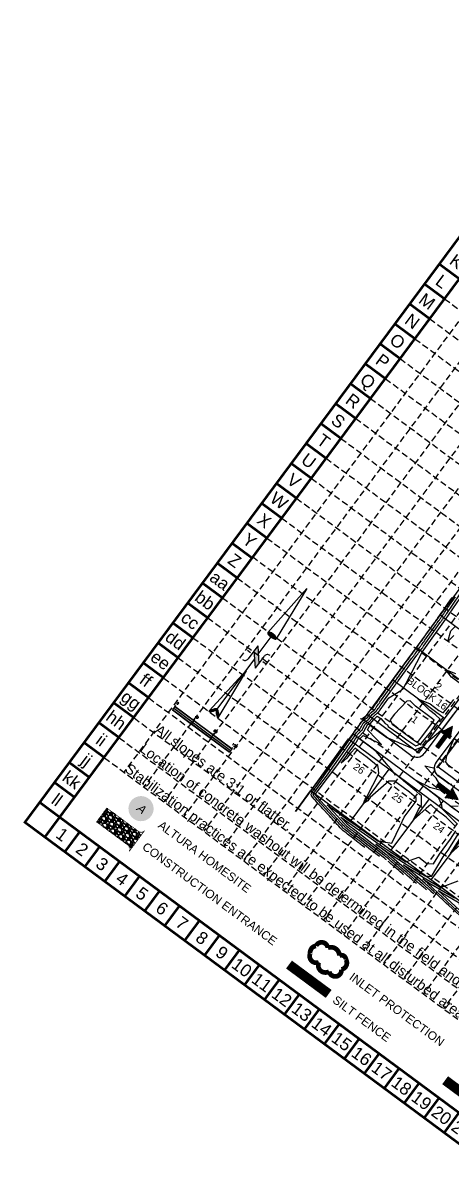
# Model space of a CAD drawing. Header units: feet. Extents: x 2260 to 6199, y 3666 to 7344.
# Drawn here: x 2260 to 3162, y 4910 to 7344 of the extents above; entities that cross this region are included whole.
import ezdxf
from ezdxf.enums import TextEntityAlignment as Align

# ---------------------------------------------------------------- set-up
doc = ezdxf.new("R2010")
doc.units = ezdxf.units.FT
doc.header["$LTSCALE"] = 40
doc.header["$MEASUREMENT"] = 0
doc.linetypes.add('HIDDEN', pattern=[0.375, 0.25, -0.125])
doc.linetypes.add('TIGHT', pattern=[0.12, 0.08, -0.04])
doc.layers.get('0').update_dxf_attribs({"linetype": 'CONTINUOUS'})
for name, color, linetype in [('ALTURA LOGO', 4, 'CONTINUOUS'), ('BASE', 7, 'CONTINUOUS'), ('BOUNDARY-LINE', 1, 'CONTINUOUS'), ('CONTROL', 8, 'CONTINUOUS'), ('EOP-PROP', 4, 'CONTINUOUS'), ('ESMT-LINE', 6, 'TIGHT'), ('FLOW-ARROWS', 253, 'CONTINUOUS'), ('GRID', 254, 'HIDDEN'), ('LEGEND', 7, 'CONTINUOUS'), ('LOT-NOS', 4, 'CONTINUOUS'), ('lots-line', 4, 'CONTINUOUS'), ('NARROW', 2, 'CONTINUOUS'), ('PC', 43, 'CONTINUOUS'), ('ST-ROW', 2, 'CONTINUOUS')]:
    doc.layers.add(name, color=color, linetype=linetype)
doc.styles.add('altura', font='ARIAL.TTF', dxfattribs={"oblique": 15})
doc.styles.add('L120', font='simplex.shx', dxfattribs={"height": 4.8})
doc.styles.add("L200'", font='ARIAL.TTF', dxfattribs={"height": 0.001969})
doc.styles.get("Standard").update_dxf_attribs({"font": 'ARIAL.TTF'})

# ---------------------------------------------------------------- blocks, each defined once
blk = doc.blocks.new('A$C27202ED5')
at = {"layer": 'NARROW', "color": 7}
for p, q in [((195.9, 228.6), (121.3, 144.9)), ((195.9, 228.6), (137.3, 132.8)), ((102.8, 103.4), (131.2, 141.7)), ((121.2, 144.8), (120.9, 143.6)), ((122.2, 145.4), (121.2, 144.8)), ((124.3, 138.3), (127.2, 135.9)), ((127.2, 135.9), (130.7, 133.7)), ((131.4, 141.6), (127.9, 143.8)), ((131.2, 141.7), (131.2, 141.7)), ((134.5, 138.9), (131.4, 141.6)), ((136.3, 132.2), (137.4, 132.7)), ((137.4, 132.7), (137.6, 133.9)), ((82.2, 111), (88.1, 106.6)), ((101.8, 119.2), (83.4, 94.4)), ((101.8, 119.2), (103.9, 85)), ((24.6, -2.1), (96.2, 94.5)), ((97.6, 76.4), (95.1, 110.1)), ((97.5, 76.3), (114.6, 99.3)), ((111.6, 89.2), (117.9, 84.5)), ((9.1, -5.4), (79.6, 71.8)), ((79.5, 71.5), (25.8, -18.6)), ((8.8, -5.7), (8.6, -6.2)), ((8.6, -6.2), (9, -6.7)), ((16.2, -2.5), (12.9, -3.5)), ((14.1, -6.6), (17.1, -5.9)), ((19.5, -1.7), (16.2, -2.5)), ((17.1, -5.9), (20.4, -4.9)), ((23.3, -10.5), (23.3, -7.1)), ((23.5, -13.5), (23.3, -10.5)), ((23.7, -3.3), (24, -3.1)), ((24, -3.1), (23.8, -3.4)), ((24.7, -2.1), (24.3, -1.7)), ((24.7, -2.1), (25.2, -2.4)), ((25.4, -18.7), (24.9, -18.4)), ((25.9, -18.4), (25.4, -18.7)), ((26.5, -6.9), (26.8, -10.3)), ((26.8, -10.3), (26.8, -13.8))]:
    blk.add_line(p, q, dxfattribs=at)
for centre, radius, start, end in [((128.5, 145.4), 7.76, 193.1923, 214.1218), ((137.2, 151.3), 18.3, 214.1218, 225.184), ((122.7, 137.6), 7.76, 72.7795, 93.7089), ((120.3, 129.7), 16.1, 61.7173, 72.7795), ((138.3, 147.9), 16.1, 241.7173, 252.7795), ((123.2, 127.5), 16.1, 34.1218, 45.184), ((130.1, 132.2), 7.76, 13.1923, 34.1218), ((135.8, 139.9), 7.76, 252.7795, 273.7089), ((77.3, 98.9), 7.65, 232.3275, 323.4506), ((120.7, 94.7), 7.65, 52.3275, 143.4506), ((14.4, -12), 8.51, 116.5529, 131.8437), ((10.9, 1.6), 8.51, 257.0089, 272.2997), ((19.6, -22.5), 20.2, 109.5123, 116.5529), ((10.3, 16.3), 23.2, 272.2997, 279.3403), ((22.8, -21.7), 20.2, 92.2997, 99.3403), ((13.6, 14.1), 20.2, 289.5123, 296.5529), ((22.3, -10), 8.51, 77.0089, 92.2997), ((18.8, 3.7), 8.51, 296.5529, 304.9584), ((43.4, -8), 20.2, 170.3483, 177.389), ((31.9, -6), 8.51, 161.9428, 170.3483), ((46.5, -10.5), 23.2, 187.561, 194.6016), ((32.3, -14.2), 8.51, 194.6016, 209.8924), ((17.8, -6.6), 8.51, 14.6016, 29.8924), ((18.2, -14.8), 8.51, 335.0575, 350.3483), ((6.5, -9.6), 20.2, 7.561, 14.6016), ((6.7, -12.9), 20.2, 350.3483, 357.389)]:
    blk.add_arc(centre, radius, start, end, dxfattribs=at)
for points in [[(121.2, 144.7), (122.2, 145.4), (120.9, 143.6), (125, 145.1)], [(120.9, 143.6), (125, 145.1), (122, 141), (127.7, 143.9)], [(122, 141), (127.7, 143.9), (124.3, 138.3), (131.2, 141.7)], [(124.3, 138.3), (131.2, 141.7), (127, 136.1), (134.5, 138.9)], [(127, 136.1), (134.5, 138.9), (130.4, 133.9), (136.5, 136.6)], [(130.4, 133.9), (136.5, 136.6), (133.6, 132.4), (137.6, 133.9)], [(133.6, 132.4), (137.6, 133.9), (136.3, 132.2), (137.4, 132.8)], [(95, 110.1), (97.7, 76.3), (102, 119.2), (104.1, 84.9)], [(8.8, -5.7), (8.6, -6.2), (9.3, -5.2), (9, -6.6)], [(9.3, -5.2), (9, -6.6), (10.2, -4.7), (10.3, -6.8)], [(10.2, -4.7), (10.3, -6.8), (11.4, -4.1), (11.3, -6.9)], [(11.4, -4.1), (11.3, -6.9), (12.7, -3.6), (13.1, -6.7)], [(12.7, -3.6), (13.1, -6.7), (13.8, -3.2), (15.6, -6.2)], [(13.3, -6.6), (14.2, -6.6), (15.5, -6.2)], [(13.9, -3.2), (15.6, -6.2), (15.6, -2.6), (17.3, -5.8)], [(15.6, -2.6), (17.3, -5.8), (18, -2.1), (19.2, -5.3)], [(18, -2.1), (19.2, -5.3), (19.8, -1.7), (20.8, -4.7)], [(19.8, -1.7), (20.8, -4.7), (21.2, -1.6), (22.1, -4.2)], [(21.2, -1.6), (22.1, -4.2), (22.4, -1.5), (23.1, -3.7)], [(22.4, -1.5), (23.1, -3.7), (23.3, -1.5), (23.7, -3.3)], [(23.3, -1.5), (23.7, -3.3), (24, -1.6), (24, -3.1)], [(26.3, -5.7), (23.4, -6.4), (26.6, -7.1), (23.3, -7.7)], [(26.6, -7.1), (23.3, -7.7), (26.7, -8.6), (23.3, -9)], [(26.7, -8.6), (23.3, -9), (26.9, -10.3), (23.3, -11)], [(26.9, -10.3), (23.3, -11), (26.8, -11.4), (23.4, -12.4)], [(26.1, -4.6), (23.5, -5.1), (26.3, -5.7), (23.4, -6.4)], [(23.4, -12.4), (26.8, -11.4), (23.5, -13.6), (26.8, -13.3)], [(25.9, -4), (23.6, -4.4), (26.1, -4.6), (23.5, -5.1)], [(23.5, -13.6), (26.8, -13.3), (23.7, -14.9), (26.7, -15)], [(25.5, -3), (23.8, -3.4), (25.9, -4), (23.6, -4.4)], [(23.7, -14.9), (26.7, -15), (24, -16.3), (26.6, -16.2)], [(25.2, -2.4), (24.1, -3.1), (25.5, -3), (23.8, -3.4)], [(24, -1.6), (24, -3.1), (24.3, -1.7), (24, -3.1)], [(24.3, -1.7), (24, -3.1), (24.7, -2.1), (24.1, -3.1)], [(24, -16.3), (26.6, -16.2), (24.4, -17.3), (26.3, -17.3)], [(24.7, -2.1), (24.1, -3.1), (25.2, -2.4), (24.1, -3.1)], [(24.4, -17.3), (26.3, -17.3), (24.9, -18.4), (25.9, -18.4)], [(24.9, -18.4), (25.9, -18.4), (25.4, -18.7)]]:
    blk.add_solid(points, dxfattribs=at)
blk = doc.blocks.new('A$C43CE1C26')
h = blk.add_hatch(color=7)
h.paths.add_polyline_path([(43.7, -26.6), (46.4, -23), (6.5, 6.5), (3.8, 3)])
h.paths.add_polyline_path([(43.7, -26.6), (41, -30.2), (80.9, -59.8), (83.6, -56.2)])
h.paths.add_polyline_path([(86.2, -52.6), (83.6, -56.2), (123.4, -85.8), (126.1, -82.2)])
at = {"color": 7}
for p, q in [((6.5, 6.5), (1.1, -0.6)), ((3.8, 3), (123.4, -85.8)), ((6.5, 6.5), (8.3, 8.9)), ((6.5, 6.5), (46.4, -23)), ((1.1, -0.6), (41, -30.2)), ((46.4, -23), (41, -30.2)), ((46.4, -23), (48.1, -20.6)), ((46.4, -23), (126.1, -82.2)), ((41, -30.2), (120.8, -89.4)), ((86.2, -52.6), (80.9, -59.8)), ((86.2, -52.6), (88, -50.2)), ((126.1, -82.2), (120.8, -89.4)), ((126.1, -82.2), (127.9, -79.8))]:
    blk.add_line(p, q, dxfattribs=at)
for p, q in [((126.1, -82.2), (6.5, 6.6)), ((120.8, -89.5), (1.2, -0.6))]:
    blk.add_line(p, q)
at = {"color": 7, "style": 'L120'}
for s, p in [('0', (9.3, 12.6)), ('40', (47.5, -14.9)), ('80', (87, -45.1)), ('120', (125.6, -73.7))]:
    blk.add_text(s, height=4.77, rotation=323.4256, dxfattribs=at).set_placement(p)
blk = doc.blocks.new('A$C2E2B29B4')
at = {"layer": 'ALTURA LOGO'}
h = blk.add_hatch(color=42, dxfattribs=at)
edge = h.paths.add_edge_path()
edge.add_ellipse((35.3, 5.3), major_axis=(15.1, 20.3), ratio=1, start_angle=-89.9995, end_angle=90.0005)
edge.add_ellipse((35.3, 5.3), major_axis=(15.1, 20.3), ratio=1, start_angle=89.9999, end_angle=269.9999)
h.paths.add_polyline_path([(10.9, 10.5), (47, -16.4), (60.4, 1.5), (24.2, 28.5)], flags=24)
at = {"layer": 'ALTURA LOGO', "color": 164, "style": 'altura', "oblique": 15, "width": 1.035276}
blk.add_text('A', height=16.6, rotation=323.3354, dxfattribs=at).set_placement((30.4, -1), align=Align.CENTER)
blk = doc.blocks.new('arrow')
blk.add_lwpolyline([(-67, -25.4), (-59.3, -25.4), (-59.6, -56.1), (-51.9, -56.2), (-51.6, -25.5), (-44, -25.5), (-55.3, -2.4), (-67, -25.4)], close=True)
at = {"color": 254}
for points in [[(-44, -25.5), (-67, -25.4), (-55.3, -2.4), (-67, -25.4)], [(-59.6, -56.1), (-51.9, -56.2), (-59.3, -25.4), (-51.6, -25.5)]]:
    blk.add_solid(points, dxfattribs=at)

msp = doc.modelspace()

# ---------------------------------------------------------------- hatches: boundary and pattern name
at = {"layer": 'LEGEND'}
h = msp.add_hatch(dxfattribs=at)
h.set_pattern_fill('GRAVEL', color=4, scale=14.486423, angle=-80.4836, style=0)
h.set_pattern_definition([(147.529177, (-19070.2941, 10680.4843), (-147.74387839, 92.741202834), [1.948945, -192.945942]), (104.4860772, (-19071.9384, 10681.53065), (43.027344063, -169.049798827), [3.3444515, -331.100596]), (52.026777, (-19072.775, 10684.7688), (-133.207543243, -169.215917826), [2.358216, -233.463656]), (186.7900772, (-19077.2808, 10689.742), (288.136355069, 33.61365689), [3.045597, -301.514004]), (212.3500772, (-19080.30504, 10689.3819), (159.469554866, 100.17586409), [2.9864485, -295.658809]), (276.7900772, (-19082.828, 10687.78386), (-33.61365689, 288.136355069), [3.045597, -301.514004]), (317.2105772, (-19082.4679, 10684.75963), (-174.005976734, 161.781657727), [4.027646, -398.736604]), (351.7716772, (-19079.5122, 10682.02363), (331.080664729, -47.318895074), [3.802512, -376.448837]), (40.9459772, (-19075.7488, 10681.4794), (166.571505729, 145.432069267), [3.055911, -302.535514]), (94.752777, (-19073.4406, 10683.4821), (12.05842299, -159.55275643), [3.488794, -170.950844]), (141.9137772, (-19073.72966, 10686.9589), (-185.898033778, 145.099554151), [4.511767, -446.665311]), (58.330477, (-19075.0526, 10675.5738), (68.957119716, 114.37969985), [1.539921, -152.452855]), (90.9855772, (-19074.2441, 10676.88444), (2.561182838, -190.521923626), [2.929691, -290.040076]), (144.516377, (-19074.294, 10679.814), (-14.287071, -2.395034), [2.048684, -18.438203]), (122.714977, (-19072.7477, 10681.1012), (40.54931741, -66.64525819), [1.103257, -109.222052]), (211.317777, (-19073.344, 10682.0294), (40.4661699, 21.47216558), [1.560231, -76.451547]), (310.480177, (-19074.6769, 10681.2185), (35.7592633, -38.0710983), [2.5340955, -81.935541]), (81.081477, (-19073.032, 10679.291), (-9.4969759, -30.9691684), [1.832402, -43.977694]), (295.905877, (-19074.7331, 10690.31595), (66.811432998, -135.685612577), [2.566994, -254.133072]), (349.862577, (-19073.6116, 10688.0069), (-166.73788217, 30.8028263), [2.153566, -213.202597]), (212.714977, (-19070.1744, 10679.77), (66.64525819, 40.54931741), [2.2064995, -108.118809]), (263.126877, (-19072.03085, 10678.5774), (18.910756824, 150.05577735), [2.566994, -254.133072]), (258.960377, (-19083.591, 10688.831), (16.59890468, 76.2254151), [2.47544, -121.296616]), (214.291477, (-19084.0651, 10686.4014), (145.182631095, 97.780594484), [2.074137, -205.339873]), (346.317777, (-19084.4375, 10677.232), (76.22539767, -16.59898588), [2.2064995, -108.118809]), (296.870377, (-19082.2936, 10676.7101), (-88.28362438, 176.151771507), [2.428374, -240.408331]), (348.960377, (-19085.611, 10684.2327), (-76.2254151, 16.59890468), [1.23772, -122.534336]), (20.826277, (-19084.5812, 10678.0893), (54.75324856, 23.86716746), [0.738663, -73.127883]), (85.480177, (-19083.8908, 10678.352), (-7.10193745, -45.2562355), [2.9864485, -56.742594]), (105.5253772, (-19083.6554, 10681.3291), (38.23738883, -140.475628349), [2.767631, -273.995088]), (223.206477, (-19075.9627, 10681.003), (26.1790899, 19.0771509), [2.089261, -50.142276]), (272.6735772, (-19077.48555, 10679.57254), (12.1413173, -247.670204698), [3.647594, -361.11122]), (340.461777, (-19077.3154, 10675.9289), (-109.58960318, 40.38303191), [1.491464, -147.655386]), (9.51638, (-19075.91, 10675.43), (11.892033, 16.6821), [0.869185, -13.617238]), (39.772777, (-19083.2747, 10681.6867), (-90.429378693, -73.913431227), [2.012512, -199.239308]), (327.529177, (-19081.7279, 10682.9742), (147.74387839, -92.741202834), [3.897891, -190.9969965]), (279.51638, (-19078.44, 10680.881), (16.6821, -11.892033), [3.76647, -10.719953]), (244.821177, (-19077.8167, 10677.1669), (76.059268422, 159.63583513), [2.290506, -226.7599475]), (173.570977, (-19078.7912, 10675.094), (-59.54330025, 4.70693134), [2.109252, -103.3535]), (127.1623772, (-19080.8872, 10675.33016), (-188.376396073, 247.503849556), [3.434224, -339.988726]), (94.9424772, (-19082.9617, 10678.067), (-16.848441926, 188.126891429), [3.63318, -359.684467])])
edge = h.paths.add_edge_path()
edge.add_line((2483.3, 5599.7), (2515.7, 5643.4))
edge.add_arc((2508.4, 5648.8), 9.05, 233.4897, 323.4506, ccw=False)
edge.add_line((2503, 5641.5), (2436.3, 5690.9))
edge.add_line((2436.3, 5690.9), (2414.8, 5661.8))
edge.add_line((2414.8, 5661.8), (2481.4, 5612.4))
edge.add_arc((2476, 5605.1), 9.05, -36.5494, 53.4897, ccw=False)

# ---------------------------------------------------------------- linework, layer by layer
at = {"layer": 'BASE', "const_width": 5.22}
for points in [[(2264.1, 5660.9), (4950.4, 3669.5), (6195.1, 5348.5), (3508.7, 7339.9)], [(2337.1, 5671.7), (4939.6, 3742.6), (6122, 5337.6), (3519.5, 7266.8)]]:
    msp.add_lwpolyline(points, close=True, dxfattribs=at)
for points in [[(3177.3, 6805.1), (3135.3, 6836.2)], [(3146.2, 6763.1), (3104.2, 6794.2)], [(3115, 6721.1), (3073.1, 6752.2)], [(3083.9, 6679.1), (3041.9, 6710.2)], [(3052.8, 6637.2), (3010.8, 6668.3)], [(3021.7, 6595.2), (2979.7, 6626.3)], [(2990.6, 6553.2), (2948.6, 6584.3)], [(2959.5, 6511.2), (2917.5, 6542.3)], [(2928.3, 6469.3), (2886.4, 6500.4)], [(2897.2, 6427.3), (2855.3, 6458.4)], [(2866.1, 6385.3), (2824.1, 6416.4)], [(2835, 6343.3), (2793, 6374.4)], [(2803.9, 6301.4), (2761.9, 6332.5)], [(2772.8, 6259.4), (2730.8, 6290.5)], [(2741.6, 6217.4), (2699.7, 6248.5)], [(2710.5, 6175.4), (2668.6, 6206.6)], [(2679.4, 6133.5), (2637.4, 6164.6)], [(2648.3, 6091.5), (2606.3, 6122.6)], [(2617.2, 6049.5), (2575.2, 6080.6)], [(2586.1, 6007.5), (2544.1, 6038.7)], [(2555, 5965.6), (2513, 5996.7)], [(2523.8, 5923.6), (2481.9, 5954.7)], [(2492.7, 5881.6), (2450.7, 5912.7)], [(2461.6, 5839.6), (2419.6, 5870.8)], [(2430.5, 5797.7), (2388.5, 5828.8)], [(2399.4, 5755.7), (2357.4, 5786.8)], [(2368.3, 5713.7), (2326.3, 5744.8)], [(2337.1, 5671.7), (2295.2, 5702.9)], [(2306, 5629.8), (2337.1, 5671.7)], [(2348, 5598.6), (2379.1, 5640.6)], [(2390, 5567.5), (2421.1, 5609.5)], [(2432, 5536.4), (2463.1, 5578.4)], [(2473.9, 5505.3), (2505, 5547.3)], [(2515.9, 5474.2), (2547, 5516.2)], [(2557.9, 5443.1), (2589, 5485)], [(2599.9, 5412), (2631, 5453.9)], [(2641.8, 5380.8), (2672.9, 5422.8)], [(2683.8, 5349.7), (2714.9, 5391.7)], [(2725.8, 5318.6), (2756.9, 5360.6)], [(2767.7, 5287.5), (2798.9, 5329.5)], [(2809.7, 5256.4), (2840.8, 5298.4)], [(2851.7, 5225.3), (2882.8, 5267.2)], [(2893.7, 5194.1), (2924.8, 5236.1)], [(2935.6, 5163), (2966.8, 5205)], [(2977.6, 5131.9), (3008.7, 5173.9)], [(3019.6, 5100.8), (3050.7, 5142.8)], [(3061.6, 5069.7), (3092.7, 5111.7)], [(3103.5, 5038.6), (3134.7, 5080.5)], [(3145.5, 5007.4), (3176.6, 5049.4)]]:
    msp.add_lwpolyline(points, dxfattribs=at)
at = {"layer": 'BOUNDARY-LINE', "color": 7}
msp.add_line((2833.3, 5683.6), (3286.8, 6300.9), dxfattribs=at)
at = {"layer": 'EOP-PROP', "color": 7}
for p, q in [((3412.9, 6221.9), (3103.7, 5805.8)), ((3437.8, 6203.4), (3128.5, 5787.4)), ((3075.7, 5801.7), (2975.3, 5877.3)), ((3982.3, 5081.7), (2953.2, 5847.5)), ((3210.4, 5701.6), (3132.7, 5759.4))]:
    msp.add_line(p, q, dxfattribs=at)
for centre, start, end in [((3087.6, 5817.8), 233.3765, 323.3765), ((3144.6, 5775.4), 143.3765, 233.3765)]:
    msp.add_arc(centre, 20, start, end, dxfattribs=at)
at = {"layer": 'ESMT-LINE', "color": 7}
msp.add_line((3894.9, 4964.3), (2864.3, 5727.1), dxfattribs=at)
at = {"layer": 'FLOW-ARROWS', "color": 7}
for points in [[(3135.9, 6011.9, 0, 1.67, 0), (3138.2, 6016.4, 0, 0, 0), (3140.6, 6021.4, 0, 0, 0)], [(3151.7, 6032.3, 0, 1.67, 0), (3148, 6028.9, 0, 0, 0), (3142.9, 6024.1, 0, 0, 0)], [(3159.8, 5975.7, 0, 1.67, 0), (3155.8, 5978.7, 0, 0, 0), (3144.6, 5987, 0, 0, 0)], [(3100.5, 5965.2, 0, 1.67, 0), (3096.8, 5961.8, 0, 0, 0), (3091.7, 5957, 0, 0, 0)], [(3084.7, 5944.8, 0, 1.67, 0), (3086.9, 5949.3, 0, 0, 0), (3089.4, 5954.3, 0, 0, 0)], [(3109.4, 5908, 0, 1.67, 0), (3105.4, 5911, 0, 0, 0), (3094.2, 5919.3, 0, 0, 0)], [(3052.3, 5900.7, 0, 1.67, 0), (3048.8, 5897.2, 0, 0, 0), (3043.8, 5892, 0, 0, 0)], [(3033.6, 5874.3, 0, 1.67, 0), (3035.7, 5878.8, 0, 0, 0), (3038.8, 5885.4, 0, 0, 0)], [(2931.7, 5795.3, 0, 1.67, 0), (2928.7, 5791.3, 0, 0, 0), (2920.4, 5780.2, 0, 0, 0)], [(2894, 5744.8, 0, 1.67, 0), (2891.1, 5740.8, 0, 0, 0), (2883.1, 5730, 0, 0, 0)], [(3006.4, 5739.4, 0, 1.67, 0), (3003.4, 5735.4, 0, 0, 0), (2995.1, 5724.2, 0, 0, 0)], [(2968.7, 5688.9, 0, 1.67, 0), (2965.8, 5684.9, 0, 0, 0), (2957.8, 5674.1, 0, 0, 0)], [(3090.6, 5676.8, 0, 1.67, 0), (3087.6, 5672.8, 0, 0, 0), (3079.3, 5661.7, 0, 0, 0)], [(3052.9, 5626.3, 0, 1.67, 0), (3050, 5622.3, 0, 0, 0), (3041.9, 5611.5, 0, 0, 0)], [(3137.1, 5563.7, 0, 1.67, 0), (3134.1, 5559.7, 0, 0, 0), (3126.1, 5548.9, 0, 0, 0)]]:
    msp.add_lwpolyline(points, format="xyseb", dxfattribs=at)
at = {"layer": 'GRID', "linetype": 'HIDDEN', "ltscale": 1.35}
for p, q in [((3561.7, 7236.2), (2472.2, 5766.5)), ((3603.6, 7205), (2514.2, 5735.3)), ((3645.6, 7173.9), (2556.1, 5704.2)), ((3687.6, 7142.8), (2598.1, 5673.1)), ((3729.6, 7111.7), (2640.1, 5642)), ((3771.5, 7080.6), (2682.1, 5610.9)), ((3813.5, 7049.5), (2724, 5579.8)), ((3855.5, 7018.4), (2766, 5548.7)), ((3897.5, 6987.2), (2808, 5517.5)), ((3939.4, 6956.1), (2850, 5486.4)), ((3981.4, 6925), (2891.9, 5455.3)), ((4023.4, 6893.9), (2933.9, 5424.2)), ((4065.2, 6862.3), (2976, 5393)), ((4107.2, 6831.2), (3018, 5361.9)), ((4149.2, 6800), (3060, 5330.7)), ((4191.1, 6768.9), (3101.9, 5299.6)), ((3146.2, 6763.1), (5748.6, 4833.9)), ((3115, 6721.1), (5717.5, 4791.9)), ((4233.1, 6737.8), (3143.9, 5268.5)), ((3083.9, 6679.1), (5686.4, 4750)), ((3052.8, 6637.2), (5655.2, 4708)), ((3021.7, 6595.2), (5624.1, 4666)), ((2990.6, 6553.2), (5593, 4624)), ((2959.5, 6511.2), (5561.9, 4582.1)), ((2928.3, 6469.3), (5530.8, 4540.1)), ((2897.2, 6427.3), (5499.7, 4498.1)), ((2866.1, 6385.3), (5468.5, 4456.1)), ((2835, 6343.3), (5437.4, 4414.2)), ((2803.9, 6301.4), (5406.3, 4372.2)), ((2772.8, 6259.4), (5375.2, 4330.2)), ((2742.3, 6220.3), (5344.8, 4291.1)), ((2710.5, 6175.4), (5313, 4246.3)), ((2679.4, 6133.5), (5281.8, 4204.3)), ((2648.3, 6091.5), (5250.7, 4162.3)), ((2617.2, 6049.5), (5219.6, 4120.3)), ((2586.1, 6007.5), (5188.5, 4078.4)), ((2555.8, 5964.7), (5158.2, 4035.5)), ((2524.6, 5922.7), (5127.1, 3993.5)), ((2493.5, 5880.7), (5096, 3951.6)), ((2462.4, 5838.8), (5064.8, 3909.6)), ((2431.3, 5796.8), (5033.7, 3867.6))]:
    msp.add_line(p, q, dxfattribs=at)
at = {"layer": 'LEGEND', "color": 4, "const_width": 1.45}
msp.add_lwpolyline([(2483.3, 5599.7), (2515.7, 5643.4, -0.414014), (2503, 5641.5), (2436.3, 5690.9), (2414.8, 5661.8), (2481.4, 5612.4, -0.414413)], format="xyb", close=True, dxfattribs=at)
at = {"layer": 'LEGEND', "color": 170, "ltscale": 100, "const_width": 9.91}
msp.add_lwpolyline([(2900.8, 5396.4, 0.520567), (2900.8, 5396.4, 0.765195), (2876, 5400.7, 0.417879), (2863.8, 5384.5, 0.6649), (2882.1, 5366.1, 0.744833), (2903.8, 5346.9, 0.975642), (2929.4, 5351.1, 0.520567), (2939.1, 5371.8, 0.520567), (2925, 5380.4, 0.540264), (2900.8, 5396.4)], format="xyb", close=True, dxfattribs=at)
at = {"layer": 'LEGEND', "color": 200, "const_width": 20.7}
msp.add_lwpolyline([(2819.3, 5361.4), (2902.7, 5299.6)], dxfattribs=at)
at = {"layer": 'LEGEND', "color": 84, "const_width": 20.7}
msp.add_lwpolyline([(3147.5, 5117.9), (3230.1, 5056.7)], dxfattribs=at)
at = {"layer": 'lots-line', "color": 7}
for p, q in [((3247.1, 6014.7), (3136.8, 6096.7)), ((3196.7, 5947), (3086.8, 6028.6)), ((3146.3, 5879.2), (3036.8, 5960.6)), ((2943.7, 5836.3), (2864.3, 5727.1)), ((3029.4, 5772.6), (2949, 5664.4)), ((2832.9, 5684), (2864.3, 5727.1)), ((3894.9, 4964.3), (2864.3, 5727.1)), ((3113.6, 5710), (3033.3, 5602)), ((3197.8, 5647.4), (3117.6, 5539.6))]:
    msp.add_line(p, q, dxfattribs=at)
at = {"layer": 'PC', "color": 43, "flags": 128}
for points, elevation in [([(2978.5, 5607.8), (2973.7, 5611.5), (2971.6, 5613.1), (2969.9, 5614.5), (2968.7, 5615.4), (2964.9, 5618.4), (2961.2, 5621.3), (2957.4, 5624.3), (2953.6, 5627.2), (2949.9, 5630.2), (2946.1, 5633.1), (2945, 5634), (2942.6, 5635.8), (2939.3, 5638.5), (2935.5, 5641.4), (2933.2, 5643.2), (2932, 5644.2), (2930.4, 5646), (2927.1, 5649.5), (2923.8, 5653.1), (2920.6, 5656.6), (2917.3, 5660.2), (2913, 5664.9), (2909.9, 5668.3), (2907.4, 5671), (2904.1, 5674.6), (2900.8, 5678.3), (2897.5, 5681.8), (2897.1, 5682.3), (2893.8, 5685.8), (2890.7, 5689.3), (2887.5, 5692.7), (2884.4, 5696.1), (2884, 5696.6), (2882.9, 5697.8), (2880.9, 5700), (2877.8, 5703.3), (2874.8, 5706.6), (2871.9, 5709.8), (2869.1, 5712.9), (2866.7, 5716.3), (2866.2, 5720.4), (2867.7, 5724.2), (2868.1, 5724.7), (2872.8, 5731.1), (2876.4, 5735.8), (2944.3, 5832), (2946.1, 5834.5), (2947.1, 5836.1), (2953.9, 5846.1), (2953.7, 5846.3), (2958.4, 5854.2), (2960.1, 5856), (2963.2, 5859.1), (2965, 5861), (2967, 5864.7), (2968.5, 5867.4), (2969.8, 5869.7), (2970.7, 5871.4), (2975.6, 5876), (2976, 5875.8), (2984.6, 5881.7), (2987.4, 5884.8), (2989, 5889.2), (2989.4, 5889.6), (2990.1, 5890.2), (2992.3, 5892.2), (2997.4, 5896.9), (2998.8, 5898.3), (2999.1, 5898.5), (3000.1, 5899.4), (3001.7, 5901.6), (3002, 5902.1), (3002.4, 5902.6), (3004.2, 5905.2), (3005.1, 5906.3), (3005.5, 5906.9), (3007.3, 5909.5), (3008.2, 5910.6), (3008.6, 5911.2), (3010.4, 5913.7), (3011.9, 5915.7), (3012.2, 5916.3), (3014, 5918.7), (3032, 5943.8), (3033.3, 5945.5), (3033.5, 5945.8), (3034.9, 5947.9), (3036.3, 5949.7), (3036.4, 5949.9), (3037.8, 5951.9), (3039, 5953.5), (3039.3, 5953.8), (3039.3, 5953.9), (3040.7, 5955.8), (3041.2, 5956.5), (3041.6, 5957.2), (3042.2, 5958), (3043.6, 5959.9), (3043.8, 5960.2), (3045, 5961.9), (3045.1, 5961.9), (3046.5, 5963.8), (3047, 5964.5), (3048.4, 5966.5), (3048.9, 5967.1), (3049.2, 5967.5), (3050.6, 5969.4), (3051.1, 5970.1), (3052.5, 5972), (3053, 5972.7), (3077, 6005.7), (3078.6, 6007.9), (3079.2, 6008.7), (3080.9, 6010.9), (3081.5, 6011.7), (3083.1, 6014), (3084.3, 6015.6), (3085.9, 6017.8), (3087.1, 6019.5), (3087.2, 6019.6), (3087.7, 6020.2), (3089.3, 6022.5), (3090, 6023.4), (3090, 6023.5), (3091.4, 6025.4), (3092.8, 6027.3), (3092.9, 6027.5), (3094.5, 6029.8), (3095.7, 6031.3), (3097.3, 6033.6), (3098.4, 6035.2), (3098.5, 6035.4), (3100.2, 6037.7), (3101.4, 6039.4), (3101.5, 6039.5), (3103.1, 6041.8), (3104.4, 6043.6), (3104.4, 6043.6), (3104.9, 6044.3), (3126.4, 6074.4), (3128, 6076.7), (3128.8, 6077.7), (3130.4, 6080), (3131.6, 6081.7), (3133.2, 6084), (3134.4, 6085.6), (3134.8, 6086.1), (3136.4, 6088.4), (3137.6, 6090.2), (3139.3, 6092.5), (3139.3, 6092.5), (3140.3, 6093.9), (3140.9, 6094.6), (3141, 6094.8), (3142.7, 6097.2), (3142.7, 6097.2), (3142.9, 6097.5), (3144.5, 6099.9), (3146.2, 6102.3), (3146.2, 6102.4), (3147.9, 6104.8), (3149.6, 6107.2), (3149.8, 6107.5), (3149.8, 6107.6), (3151.5, 6110.1), (3151.8, 6110.4), (3153.5, 6112.9), (3169.2, 6135.8)], 577), ([(3009.4, 5588.7), (3004.8, 5592.2), (2998.5, 5597.2), (2992.7, 5601.8), (2987.2, 5606), (2982.2, 5609.9), (2981.4, 5610.5), (2977.3, 5613.8), (2976.7, 5614.3), (2972.8, 5617.3), (2970.9, 5618.8), (2967.2, 5621.7), (2965.6, 5623), (2964.2, 5624), (2963.3, 5624.7), (2960.4, 5627), (2957.4, 5629.3), (2954.5, 5631.6), (2951.5, 5633.9), (2948.6, 5636.2), (2945.6, 5638.6), (2944.8, 5639.2), (2943, 5640.7), (2940.3, 5642.7), (2937.4, 5645), (2935.6, 5646.4), (2934.7, 5647.2), (2933.4, 5648.6), (2930.8, 5651.3), (2928.3, 5654.1), (2925.7, 5656.9), (2923.2, 5659.7), (2895.2, 5690.2), (2893.5, 5692), (2892.2, 5693.5), (2890.5, 5695.4), (2888.7, 5697.3), (2886.9, 5699.3), (2886.7, 5699.5), (2885, 5701.4), (2883.3, 5703.3), (2881.6, 5705.1), (2879.9, 5706.9), (2879.7, 5707.1), (2879.1, 5707.8), (2878, 5709), (2876.4, 5710.8), (2874.8, 5712.5), (2873.2, 5714.2), (2871.7, 5715.9), (2870.5, 5717.7), (2870.2, 5719.9), (2871, 5721.9), (2871.2, 5722.2), (2886.4, 5742.5), (2898, 5757.9), (2945.3, 5824.9), (2950.2, 5831.4), (2952.8, 5835.8), (2957.9, 5843.2), (2957.3, 5843.8), (2960.9, 5849.9), (2965.4, 5854.4), (2967.6, 5856.7), (2968.9, 5858), (2970.4, 5860.8), (2971.5, 5862.8), (2974.6, 5868.4), (2975.4, 5869.8), (2979.1, 5873.3), (2979.9, 5872.9), (2986.2, 5877.2), (2990.8, 5882.3), (2992, 5885.4), (2992.2, 5885.7), (2992.7, 5886.1), (2994.3, 5887.6), (3002.5, 5895.2), (3003.4, 5896), (3003.6, 5896.2), (3004.2, 5896.7), (3005.1, 5898.1), (3005.3, 5898.3), (3005.6, 5898.6), (3006.7, 5900.2), (3007.2, 5900.9), (3007.4, 5901.2), (3008.5, 5902.8), (3009, 5903.4), (3009.3, 5903.8), (3010.4, 5905.3), (3011.2, 5906.5), (3011.5, 5906.8), (3012.5, 5908.3), (3042.3, 5949.7), (3042.7, 5950.3), (3042.8, 5950.4), (3043.3, 5951.1), (3043.7, 5951.7), (3043.8, 5951.7), (3044.2, 5952.4), (3044.6, 5953), (3044.7, 5953.1), (3044.7, 5953.1), (3045.2, 5953.7), (3045.4, 5954), (3045.5, 5954.2), (3045.7, 5954.4), (3046.2, 5955.1), (3046.2, 5955.2), (3046.6, 5955.7), (3046.7, 5955.7), (3047.1, 5956.4), (3047.3, 5956.6), (3047.8, 5957.3), (3047.9, 5957.5), (3048, 5957.6), (3048.5, 5958.3), (3048.7, 5958.5), (3049.1, 5959.1), (3049.3, 5959.4), (3088.1, 6012.5), (3088.9, 6013.7), (3089.2, 6014.1), (3090, 6015.2), (3090.3, 6015.6), (3091.1, 6016.7), (3091.7, 6017.5), (3092.5, 6018.6), (3093.2, 6019.5), (3093.2, 6019.5), (3093.4, 6019.8), (3094.2, 6021), (3094.6, 6021.4), (3094.6, 6021.5), (3095.3, 6022.4), (3096, 6023.4), (3096.1, 6023.5), (3096.9, 6024.6), (3097.4, 6025.4), (3098.2, 6026.5), (3098.8, 6027.3), (3098.9, 6027.4), (3099.7, 6028.5), (3100.3, 6029.4), (3100.3, 6029.5), (3101.2, 6030.6), (3101.8, 6031.5), (3101.8, 6031.5), (3102, 6031.9), (3137.4, 6081.3), (3138.1, 6082.4), (3138.5, 6083), (3139.3, 6084.1), (3139.9, 6084.9), (3140.8, 6086.1), (3141.3, 6086.9), (3141.5, 6087.1), (3142.3, 6088.3), (3143, 6089.2), (3143.8, 6090.3), (3143.8, 6090.3), (3144.3, 6091), (3144.6, 6091.4), (3144.7, 6091.5), (3145.5, 6092.7), (3145.5, 6092.7), (3145.6, 6092.8), (3146.4, 6094), (3147.2, 6095.2), (3147.3, 6095.3), (3148.1, 6096.5), (3148.9, 6097.7), (3149, 6097.9), (3149.1, 6097.9), (3149.9, 6099.1), (3150, 6099.3), (3150.9, 6100.6), (3177.9, 6139.8)], 576), ([(3024.2, 5581.8), (3023.1, 5582.8), (3020.6, 5585), (3017.3, 5587.6), (3017.3, 5587.6), (3014.5, 5589.8), (3013.9, 5590.2), (2991, 5608.1), (2987.7, 5610.7), (2983.2, 5614.2), (2979, 5617.5), (2975.1, 5620.6), (2971.5, 5623.4), (2970.9, 5623.9), (2967.9, 5626.2), (2967.5, 5626.5), (2964.7, 5628.7), (2963.4, 5629.8), (2960.7, 5631.9), (2959.5, 5632.8), (2958.5, 5633.5), (2957.9, 5634.1), (2955.8, 5635.7), (2953.7, 5637.3), (2951.6, 5639), (2949.4, 5640.7), (2947.3, 5642.3), (2945.2, 5644), (2944.6, 5644.4), (2943.3, 5645.5), (2941.4, 5647), (2939.3, 5648.6), (2938, 5649.6), (2937.3, 5650.2), (2936.4, 5651.2), (2934.6, 5653.2), (2932.7, 5655.2), (2930.9, 5657.2), (2929.1, 5659.2), (2877.4, 5715.5), (2877.2, 5715.8), (2877, 5715.9), (2876.8, 5716.2), (2876.6, 5716.4), (2876.4, 5716.7), (2876.3, 5716.7), (2876.1, 5717), (2875.9, 5717.2), (2875.7, 5717.5), (2875.4, 5717.7), (2875.4, 5717.7), (2875.3, 5717.8), (2875.2, 5718), (2875, 5718.2), (2874.8, 5718.4), (2874.6, 5718.6), (2874.4, 5718.9), (2874.2, 5719.1), (2874.2, 5719.4), (2874.3, 5719.6), (2874.3, 5719.7), (2900, 5754), (2919.5, 5779.9), (2946.2, 5817.8), (2954.3, 5828.4), (2958.6, 5835.6), (2961.8, 5840.3), (2960.9, 5841.3), (2963.4, 5845.5), (2970.6, 5852.8), (2972, 5854.2), (2972.8, 5855.1), (2973.8, 5856.9), (2974.5, 5858.2), (2979.5, 5867.2), (2980, 5868.1), (2982.6, 5870.6), (2983.9, 5870), (2987.9, 5872.7), (2994.2, 5879.8), (2994.9, 5881.6), (2995.1, 5881.8), (2995.3, 5882.1), (2996.3, 5882.9), (3007.7, 5893.5), (3008, 5893.8), (3008.1, 5893.8), (3008.3, 5894), (3008.6, 5894.5), (3008.7, 5894.6), (3008.7, 5894.7), (3009.1, 5895.2), (3009.3, 5895.4), (3009.3, 5895.5), (3009.7, 5896), (3009.9, 5896.3), (3010, 5896.4), (3010.3, 5896.9), (3010.6, 5897.3), (3010.7, 5897.4), (3011.1, 5897.9), (3028.9, 5922.7), (3054.6, 5938.7), (3059.8, 5943.5), (3065.6, 5953.9), (3099.2, 6019.4), (3148.3, 6088.2), (3186.6, 6143.9)], 575), ([(2969.8, 5879.8), (2969.8, 5879.8), (2969.8, 5879.8), (2969.8, 5879.8), (2969.9, 5879.7), (2970.5, 5879), (2971.3, 5878.1), (2971.3, 5878.1), (2971.3, 5878.1), (2972.1, 5878.7), (2972.1, 5878.7), (2982.9, 5886.2), (2984, 5887.3), (2986.1, 5893), (2986.6, 5893.5), (2987.5, 5894.2), (2990.3, 5896.9), (2992.2, 5898.6), (2994.3, 5900.5), (2994.6, 5900.8), (2996, 5902.1), (2998.3, 5905.2), (2998.7, 5905.9), (2999.2, 5906.6), (3001.8, 5910.1), (3003, 5911.8), (3003.6, 5912.6), (3006.2, 5916.2), (3007.3, 5917.8), (3007.9, 5918.7), (3010.5, 5922.2), (3012.5, 5925), (3013, 5925.7), (3015.5, 5929.2), (3021.7, 5937.8), (3023.8, 5940.7), (3024.2, 5941.2), (3026.6, 5944.6), (3028.8, 5947.7), (3029, 5948), (3031.4, 5951.3), (3033.4, 5954.1), (3033.8, 5954.6), (3033.8, 5954.7), (3036.2, 5958), (3037, 5959.1), (3037.8, 5960.2), (3038.7, 5961.5), (3041.1, 5964.8), (3041.4, 5965.2), (3043.5, 5968), (3043.5, 5968), (3045.9, 5971.3), (3046.7, 5972.4), (3049.1, 5975.6), (3049.9, 5976.8), (3050.3, 5977.4), (3052.7, 5980.6), (3053.5, 5981.7), (3055.8, 5984.9), (3056.7, 5986.1), (3065.9, 5998.8), (3068.4, 6002.1), (3069.2, 6003.3), (3071.7, 6006.7), (3072.6, 6007.9), (3075, 6011.2), (3076.8, 6013.7), (3079.3, 6017), (3081.1, 6019.6), (3081.2, 6019.6), (3081.9, 6020.6), (3084.3, 6024), (3085.3, 6025.4), (3085.4, 6025.5), (3087.6, 6028.4), (3089.6, 6031.3), (3089.8, 6031.5), (3092.2, 6034.9), (3093.9, 6037.3), (3096.3, 6040.7), (3098, 6043.1), (3098.2, 6043.3), (3100.6, 6046.8), (3102.5, 6049.3), (3102.6, 6049.5), (3105.1, 6053), (3107, 6055.6), (3107, 6055.7), (3107.8, 6056.7), (3115.5, 6067.6), (3117.9, 6070.9), (3119, 6072.5), (3121.4, 6075.9), (3123.3, 6078.4), (3125.7, 6081.9), (3127.5, 6084.4), (3128, 6085.1), (3130.5, 6088.5), (3132.3, 6091.1), (3134.8, 6094.6), (3134.8, 6094.7), (3136.3, 6096.7), (3137.2, 6097.8), (3137.4, 6098.1), (3139.9, 6101.7), (3139.9, 6101.7), (3140.1, 6102.1), (3142.6, 6105.7), (3145.1, 6109.3), (3145.2, 6109.5), (3147.7, 6113.1), (3150.2, 6116.8), (3150.5, 6117.2), (3150.6, 6117.3), (3153.2, 6121.1), (3153.5, 6121.5), (3156.1, 6125.3), (3160.5, 6131.7), (3160.9, 6132.2), (3160.9, 6132.3), (3162.5, 6134.6)], 578), ([(3165.9, 6054.3), (3153.5, 6041.5), (3159.7, 6064.2), (3168.6, 6073)], 574), ([(3177.2, 5954.3), (3161.2, 5966.2), (3148.6, 5982.7), (3169, 5974.2)], 574), ([(3087, 5532.2), (3087, 5532.2), (3085.4, 5533.6), (3076.5, 5541.4), (3072.8, 5544.6), (3068, 5548.8), (3063.4, 5552.8), (3063.3, 5552.9), (3062.1, 5554), (3060.5, 5555.3), (3055.9, 5559.4), (3055.4, 5559.8), (3051.1, 5563.5), (3050.5, 5564.1), (3050.2, 5564.4), (3048.8, 5565.6), (3045.3, 5568.6), (3043.3, 5570.4), (3040.4, 5572.9), (3037.7, 5575.3), (3035.1, 5577.6), (3032.7, 5579.7), (3032.4, 5579.9), (3030.2, 5581.9), (3029, 5583), (3028.1, 5583.7), (3025.6, 5585.9), (3025.5, 5586), (3024.7, 5586.7), (3023, 5588.2), (3020.7, 5590), (3020.7, 5590), (3018.8, 5591.5), (3018.4, 5591.8), (2972.6, 5627.6), (2970.6, 5629.2), (2967.9, 5631.3), (2965.3, 5633.3), (2963, 5635.2), (2960.7, 5636.9), (2960.4, 5637.2), (2958.6, 5638.6), (2958.3, 5638.8), (2956.6, 5640.1), (2955.8, 5640.7), (2954.2, 5642), (2953.5, 5642.6), (2952.9, 5643), (2952.5, 5643.4), (2951.2, 5644.4), (2949.9, 5645.4), (2948.6, 5646.4), (2947.3, 5647.4), (2946.1, 5648.4), (2944.8, 5649.4), (2944.4, 5649.7), (2943.6, 5650.3), (2942.4, 5651.2), (2941.2, 5652.2), (2940.4, 5652.8), (2940, 5653.2), (2939.4, 5653.8), (2938.3, 5655), (2937.2, 5656.2), (2936.1, 5657.4), (2935, 5658.6), (2899.3, 5697.6), (2947.8, 5662.8), (2962.3, 5652.6), (3006.9, 5621.1), (3010.6, 5621.8), (3012.7, 5620.3), (3035.8, 5616.9), (3053.6, 5654.9), (3061.6, 5671.9), (3086.4, 5705.3), (3086.5, 5712.8), (3085, 5714), (3082.5, 5716.1), (3072.4, 5724.5), (3046.3, 5743.8), (3045.6, 5744.4), (3041.6, 5747.8), (3029.3, 5747.7), (2989.9, 5712.9), (2984.8, 5706), (2975.7, 5700.3), (2979.6, 5709.9), (2982.9, 5714.3), (3008.1, 5763.5), (3006.6, 5778.1), (2983.4, 5797.5), (2968.3, 5808.6), (2958.5, 5817), (2949.2, 5807.3), (2940.9, 5796.2), (2928.6, 5785.2), (2941.1, 5801.9), (2947.2, 5810.6), (2958.4, 5825.3), (2964.3, 5835.3), (2965.7, 5837.3), (2964.5, 5838.7), (2965.9, 5841.1), (2975.8, 5851.2), (2976.4, 5851.8), (2976.8, 5852.2), (2977.2, 5853), (2977.5, 5853.5), (2984.3, 5865.9), (2984.6, 5866.5), (2986.1, 5867.8), (2987.8, 5867), (2989.6, 5868.3), (2997.6, 5877.2), (2997.8, 5877.9), (2997.9, 5877.9), (2998, 5878), (2998.3, 5878.3), (3004.8, 5884.3), (3012.6, 5879.7), (3021.7, 5868.7), (3026.1, 5865.8), (3027.5, 5862.4), (3049.9, 5847.3), (3067.3, 5834.4), (3085.7, 5821.9), (3096.9, 5826.5), (3117.1, 5851.7), (3127.6, 5865.8), (3137.4, 5877.8), (3127.2, 5887), (3115.2, 5896), (3090.1, 5920.9), (3115.7, 5910.2), (3134.2, 5896.4), (3143.6, 5891.2), (3153.5, 5902.6), (3165.8, 5919.2)], 574), ([(3041.1, 5888.5), (3032.3, 5876.3), (3036, 5867.8), (3043.4, 5862.8), (3081.3, 5834.6), (3087.5, 5830.4), (3091.2, 5832), (3097.9, 5840.3), (3121.3, 5871.8), (3124.6, 5875.8), (3121.2, 5878.9), (3085.1, 5905.7), (3074.3, 5916.4), (3067, 5915.7), (3041.1, 5888.5)], 575), ([(3168.3, 5652.8), (3149.5, 5671.6), (3130.8, 5685.6), (3117.2, 5698.5), (3107.4, 5689.7), (3080.8, 5665.9), (3091.3, 5688.2), (3097.7, 5696.9), (3097.8, 5716.9), (3093.8, 5720.2), (3087.2, 5725.7), (3060.2, 5748), (3057.6, 5750), (3055.8, 5751.5), (3045.2, 5760.5), (3043, 5760.4), (3041, 5763.9), (3033.9, 5772.5), (3027.9, 5779.6), (3021, 5787.9), (3002.5, 5810), (2990.8, 5818.8), (2985, 5823.2), (2974.6, 5831), (2969, 5835.2), (2968.1, 5836.2), (2968.4, 5836.7), (2975.4, 5843.8), (2988.6, 5837.3), (2993.6, 5834.8), (3000.2, 5831.5), (3013.6, 5824.8), (3003.4, 5835.7), (2998.3, 5841.1), (2989.3, 5850.8), (2984.4, 5855.9), (2989.2, 5864.7), (2989.3, 5864.8), (2989.6, 5865.1), (2990.8, 5864.6), (2996.4, 5860.4), (3006.9, 5852.7), (3024.6, 5839.7), (3040.1, 5833.1), (3051.1, 5828.4), (3079.4, 5816.4), (3083.9, 5813.3), (3102.5, 5821.1), (3110.3, 5830.8), (3123.5, 5841.8), (3139.9, 5855.6), (3140.6, 5856.2), (3141.8, 5857.2), (3160.9, 5882.5), (3170.4, 5895.2)], 573), ([(3165.7, 5836.4), (3150.5, 5800.9), (3148.2, 5788), (3155.1, 5778.1), (3162.8, 5775.7)], 573), ([(3172.8, 5657.9), (3141.6, 5689.1), (3141.4, 5690.9), (3140.6, 5697.3), (3136.8, 5705.5), (3133.5, 5712.7), (3110.8, 5729.9), (3107.1, 5732.7), (3105.5, 5733.9), (3103.4, 5735.5), (3097.2, 5740.1), (3083.1, 5750.7), (3099.1, 5742.8), (3101, 5741.8), (3108.6, 5738.1), (3112.7, 5736.2), (3114.7, 5735.2), (3144.5, 5727.5), (3136.4, 5740.8), (3128.5, 5753.8), (3127, 5755.5), (3124, 5758.9), (3118.2, 5765.1), (3116.8, 5766.6), (3104.6, 5779.6), (3123.2, 5775.8), (3123.6, 5775.5), (3124.1, 5775.2), (3124.1, 5775.2), (3124.1, 5775.2), (3124.1, 5775.2), (3124.1, 5774.2), (3124.1, 5774.2), (3124.2, 5773.2), (3124.2, 5773.1), (3124.4, 5772.1), (3124.6, 5771.2), (3124.6, 5771.1), (3124.8, 5770.2), (3124.8, 5770.1), (3124.9, 5770.1), (3125.1, 5769.2), (3125.4, 5768.3), (3125.5, 5768.2), (3125.8, 5767.4), (3125.9, 5767.3), (3125.9, 5767.1), (3126.3, 5766.3), (3126.7, 5765.6), (3126.8, 5765.4), (3127.2, 5764.8), (3127.3, 5764.6), (3127.8, 5763.9), (3127.9, 5763.7), (3128.4, 5763.1), (3128.5, 5762.9), (3129, 5762.3), (3129.2, 5762.1), (3129.3, 5761.9), (3129.8, 5761.4), (3130.4, 5760.9), (3130.6, 5760.7), (3131.1, 5760.2), (3131.3, 5760), (3131.9, 5759.6), (3132.1, 5759.4), (3132.3, 5759.2), (3132.5, 5759.1), (3143.9, 5750.8), (3155.6, 5742.4), (3161.8, 5741.5)], 572), ([(3168.4, 5687), (3158, 5695), (3174.7, 5695.4)], 571), ([(3108.5, 5518.4), (3106.7, 5520.1), (3104.6, 5522.1), (3103.5, 5523.1), (3102.2, 5524.1), (3100.2, 5525.9), (3097.1, 5528.6), (3094.4, 5531), (3067, 5554.9), (3061, 5560.2), (3060.3, 5560.8), (3059.5, 5561.6), (3054.6, 5565.8), (3052.6, 5567.6), (3049.9, 5569.9), (3047.5, 5572.1), (3047.4, 5572.1), (3046.7, 5572.7), (3045.9, 5573.5), (3043.4, 5575.7), (3043.1, 5575.9), (3040.8, 5577.9), (3040.4, 5578.2), (3040.3, 5578.4), (3039.5, 5579), (3037.6, 5580.7), (3036.5, 5581.7), (3034.9, 5583), (3033.4, 5584.4), (3032, 5585.6), (3030.7, 5586.7), (3030.5, 5586.9), (3029.3, 5587.9), (3028.6, 5588.5), (3028.2, 5588.9), (3026.8, 5590.1), (3026.8, 5590.2), (3026.3, 5590.6), (3025.4, 5591.4), (3024.2, 5592.4), (3024.2, 5592.4), (3023.1, 5593.2), (3022.9, 5593.4), (2954.3, 5647), (2953.5, 5647.6), (2952.6, 5648.4), (2951.7, 5649.1), (2950.8, 5649.7), (2950, 5650.4), (2949.9, 5650.5), (2949.3, 5651), (2949.2, 5651), (2948.6, 5651.5), (2948.3, 5651.7), (2947.7, 5652.2), (2947.4, 5652.4), (2947.2, 5652.6), (2947.1, 5652.7), (2946.6, 5653), (2946.2, 5653.4), (2945.7, 5653.7), (2945.2, 5654.1), (2944.8, 5654.5), (2944.3, 5654.8), (2944.2, 5654.9), (2943.9, 5655.1), (2943.5, 5655.5), (2943, 5655.8), (2942.8, 5656), (2942.6, 5656.2), (2942.4, 5656.4), (2942, 5656.8), (2941.6, 5657.2), (2941.2, 5657.7), (2940.8, 5658.1), (2928.1, 5672), (2945.4, 5659.6), (2992.2, 5626.5), (3018.7, 5607.9), (3031.1, 5599.1), (3048.5, 5588.2), (3065.1, 5577.8), (3092.1, 5587.2), (3109.3, 5574.4), (3123.3, 5573.3), (3135.8, 5593.8), (3159, 5625.1), (3170.2, 5643)], 573), ([(3123.4, 5510.1), (3118.2, 5514.8), (3117.8, 5515.3), (3113.7, 5519.1), (3112.6, 5520.1), (3110.2, 5522.3), (3109.7, 5522.7), (3108.4, 5523.9), (3107, 5525.3), (3106.2, 5526), (3105.3, 5526.7), (3103.9, 5528), (3101.8, 5529.8), (3099.9, 5531.5), (3034.8, 5588.5), (3033.8, 5589.4), (3033.7, 5589.4), (3033.5, 5589.6), (3032.7, 5590.3), (3032.4, 5590.6), (3031.9, 5591), (3031.5, 5591.3), (3031.5, 5591.3), (3031.4, 5591.4), (3031.2, 5591.6), (3030.8, 5591.9), (3030.8, 5592), (3030.4, 5592.3), (3030.3, 5592.4), (3030.3, 5592.4), (3030.2, 5592.5), (3029.8, 5592.8), (3029.7, 5593), (3029.4, 5593.2), (3029.1, 5593.4), (3028.9, 5593.6), (3028.7, 5593.8), (3028.7, 5593.8), (3028.5, 5594), (3028.3, 5594.1), (3028.3, 5594.2), (3028, 5594.4), (3028, 5594.4), (3028, 5594.4), (3027.8, 5594.6), (3027.6, 5594.7), (3027.6, 5594.7), (3027.4, 5594.9), (3027.4, 5594.9), (3002.1, 5614.7), (3022.2, 5600.5), (3026.7, 5597.4), (3028.8, 5595.9), (3067.9, 5571.4), (3096.9, 5553.2), (3105.2, 5548), (3118.6, 5547), (3143.5, 5588.1), (3154.2, 5602.5), (3176.6, 5638.3)], 572), ([(3193.2, 5625.9), (3159, 5595.3), (3183, 5633.5)], 571), ([(3060.2, 5550.3), (3058.2, 5552.1), (3053.1, 5556.5), (3050.1, 5559.2), (3046, 5562.8), (3042, 5566.3), (3038.2, 5569.6), (3034.7, 5572.6), (3034.3, 5573), (3031.1, 5575.8), (3029.3, 5577.4), (3028, 5578.5)], 575), ([(3177.6, 5465.2), (3155.5, 5485.7), (3149.8, 5491), (3144.4, 5496), (3144.4, 5496), (3142.7, 5497.6), (3142, 5498.2), (3141.9, 5498.3), (3140.3, 5499.8), (3138.8, 5501.2), (3135.4, 5504.3), (3132.2, 5507.3), (3129.2, 5510.1), (3128.7, 5510.5), (3127.4, 5511.7), (3127.2, 5511.9), (3125.6, 5513.4), (3123.9, 5515), (3122.7, 5516.2), (3118.8, 5519.7), (3118.6, 5519.9), (3115.7, 5522.6), (3115.5, 5522.8), (3113.1, 5525), (3112.5, 5525.5), (3111.2, 5526.8), (3110.9, 5527), (3110.2, 5527.7), (3109.4, 5528.5), (3108.9, 5528.9), (3108.4, 5529.3), (3107.6, 5530), (3106.4, 5531.1), (3105.4, 5532), (3060.3, 5571.4), (3087.3, 5554.5), (3103.7, 5544.3), (3115.6, 5536.8), (3128.7, 5529.1), (3137.9, 5523.7), (3174.9, 5538)], 571), ([(3182.2, 5466.4), (3122.4, 5521.8), (3121.1, 5523), (3119.8, 5524.2), (3119.8, 5524.2), (3119.4, 5524.6), (3119.3, 5524.7), (3119.3, 5524.7), (3118.9, 5525.1), (3118.5, 5525.4), (3117.8, 5526.1), (3117, 5526.8), (3116.3, 5527.4), (3116.2, 5527.5), (3115.9, 5527.8), (3115.9, 5527.9), (3115.5, 5528.2), (3115.1, 5528.6), (3114.8, 5528.8), (3113.9, 5529.7), (3113.9, 5529.7), (3113.2, 5530.3), (3113.2, 5530.4), (3112.6, 5530.9), (3112.5, 5531), (3112.2, 5531.3), (3112.1, 5531.4), (3111.9, 5531.5), (3111.8, 5531.7), (3111.6, 5531.8), (3111.5, 5531.9), (3111.4, 5532), (3111.1, 5532.3), (3110.8, 5532.5), (3100.4, 5541.6), (3106.7, 5537.7), (3110.4, 5535.3), (3113.2, 5533.6), (3145.1, 5514.9), (3167.4, 5501.8)], 570), ([(3186.8, 5467.6), (3133.1, 5517.3), (3161.4, 5500.7), (3183.1, 5488)], 569)]:
    msp.add_lwpolyline(points, dxfattribs=dict(at, elevation=elevation))
at = {"layer": 'ST-ROW', "color": 7}
for p, q in [((3092.5, 5806.7), (3405.3, 6227.6)), ((3132.6, 5776.9), (3445.4, 6197.8)), ((3092.5, 5806.7), (2983.3, 5887.8)), ((3973.9, 5070.5), (2944.8, 5835.4)), ((3224.9, 5708.3), (3132.6, 5776.9))]:
    msp.add_line(p, q, dxfattribs=at)

# ---------------------------------------------------------------- block references
msp.add_blockref('A$C43CE1C26', (2573.1, 5898))
at = {"layer": 'CONTROL'}
for p, rotation in [((3209, 5831.8), 323.9419776378284), ((3144.2, 5662.5), 233.9419776378437)]:
    msp.add_blockref('arrow', p, dxfattribs=dict(at, rotation=rotation))
at = {"layer": 'GRID'}
for name, p, xscale, yscale, zscale in [('A$C27202ED5', (2641.5, 5901.4), 1.100000000000023, 1.100000000000023, 1.1), ('A$C2E2B29B4', (2471.3, 5684.1), 1.045000000000528, 1.045000000000073, 1.044999999999987)]:
    msp.add_blockref(name, p, dxfattribs=dict(at, xscale=xscale, yscale=yscale, zscale=zscale))

# ---------------------------------------------------------------- texts
at = {"layer": 'BASE'}
for s, height, p in [('K', 26.1, (3171.8, 6841.6)), ('L', 26.1, (3140.7, 6799.6)), ('M', 26.1, (3109.6, 6757.7)), ('N', 26.1, (3078.5, 6715.7)), ('O', 26.1, (3047.4, 6673.7)), ('P', 26.1, (3016.3, 6631.7)), ('Q', 26.1, (2985.1, 6589.8)), ('R', 26.1, (2954, 6547.8)), ('S', 26.1, (2922.9, 6505.8)), ('T', 26.1, (2891.8, 6463.8)), ('U', 26.1, (2860.7, 6421.9)), ('V', 26.1, (2829.6, 6379.9)), ('W', 26.1, (2798.4, 6337.9)), ('X', 26.1, (2767.3, 6295.9)), ('Y', 26.1, (2736.2, 6254)), ('Z', 26.1, (2705.1, 6212)), ('aa', 26.12, (2674, 6170)), ('bb', 26.12, (2642.9, 6128)), ('cc', 26.12, (2611.8, 6086.1)), ('dd', 26.12, (2580.6, 6044.1)), ('ee', 26.12, (2549.5, 6002.1)), ('ff', 26.12, (2518.4, 5960.1)), ('gg', 26.12, (2487.3, 5918.2)), ('hh', 26.12, (2456.2, 5876.2)), ('ii', 26.12, (2425.1, 5834.2)), ('jj', 26.12, (2393.9, 5792.2)), ('kk', 26.12, (2362.8, 5750.3)), ('ll', 26.12, (2331.7, 5708.3)), ('1', 26.1, (2342.6, 5635.2)), ('2', 26.1, (2384.5, 5604.1)), ('3', 26.1, (2426.5, 5573)), ('4', 26.1, (2468.5, 5541.8)), ('5', 26.1, (2510.5, 5510.7)), ('6', 26.1, (2552.4, 5479.6)), ('7', 26.1, (2594.4, 5448.5)), ('8', 26.1, (2636.4, 5417.4)), ('9', 26.1, (2678.4, 5386.3)), ('10', 26.12, (2720.3, 5355.2)), ('11', 26.12, (2762.3, 5324)), ('12', 26.12, (2804.3, 5292.9)), ('13', 26.12, (2846.3, 5261.8)), ('14', 26.12, (2888.2, 5230.7)), ('15', 26.12, (2930.2, 5199.6)), ('16', 26.12, (2972.2, 5168.5)), ('17', 26.12, (3014.2, 5137.3)), ('18', 26.12, (3056.1, 5106.2)), ('19', 26.12, (3098.1, 5075.1)), ('20', 26.12, (3140.1, 5044)), ('21', 26.12, (3182.1, 5012.9))]:
    msp.add_text(s, height=height, rotation=323.4506, dxfattribs=at).set_placement(p, align=Align.MIDDLE_CENTER)
at = {"layer": 'BASE', "color": 7, "style": "L200'"}
for s, height, p in [('All slopes are 3:1 or flatter.', 21.19, (2535.2, 5851.2)), ('Location of concrete washout will be determined in the field and will be reflected on this site map.', 21.19, (2503.7, 5811.7)), ('Stabilization practices are expected to be used at all disturbed areas; Altura lots are the disturbed area.', 21.1897, (2472.3, 5769.4))]:
    msp.add_text(s, height=height, rotation=323.4506, dxfattribs=at).set_placement(p)
at = {"layer": 'LEGEND', "style": "L200'"}
for s, height, p in [('ALTURA HOMESITE', 17.817, (2542.2, 5651.2)), ('CONSTRUCTION ENTRANCE', 17.817, (2509, 5605.8)), ('INLET PROTECTION', 17.817, (2944.3, 5331.5)), ('SILT FENCE', 17.82, (2909.1, 5283.1))]:
    msp.add_text(s, height=height, rotation=323.4506, dxfattribs=at).set_placement(p)
at = {"layer": 'LOT-NOS', "color": 7}
msp.add_text('BLOCK 16', height=15, rotation=323.3354, dxfattribs=at).set_placement((3065, 5955.9))
for s, p in [('2', (3133.4, 5946.9)), ('1', (3084.1, 5877.1)), ('26', (2966.5, 5774)), ('25', (3047.5, 5712.4)), ('24', (3134.7, 5649.4))]:
    msp.add_text(s, height=15, rotation=323.3354, dxfattribs=at).set_placement(p, align=Align.MIDDLE_CENTER)

doc.saveas('drawing.dxf')
